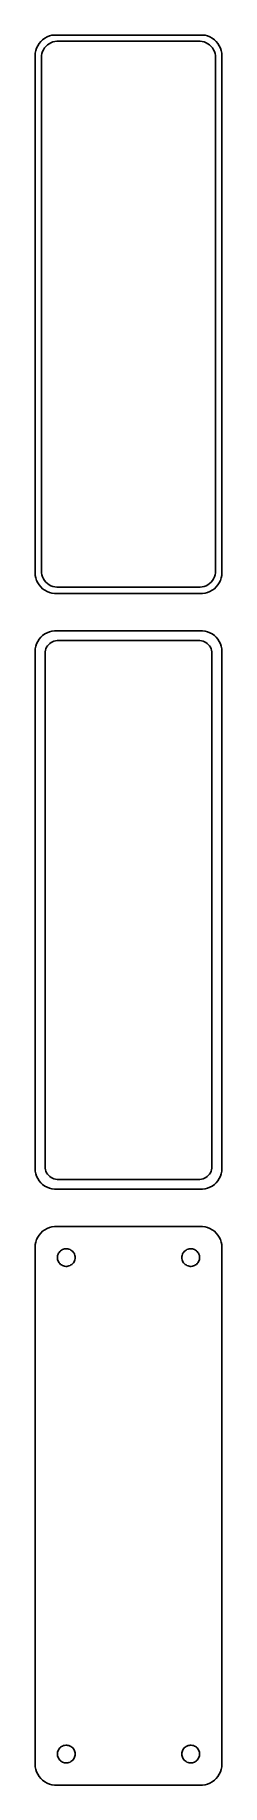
# Model space of a CAD drawing. Header units: metres. Extents: x -22 to 22, y 365 to 787.
import ezdxf

# ---------------------------------------------------------------- set-up
doc = ezdxf.new("R2010")
doc.units = ezdxf.units.M

msp = doc.modelspace()

# ---------------------------------------------------------------- linework, layer by layer
for p, q in [((-19.6289, 787.024), (-20.1791, 786.722)), ((-19.0451, 787.255), (-19.6289, 787.024)), ((-18.4369, 787.411), (-19.0451, 787.255)), ((-17.8139, 787.49), (-18.4369, 787.411)), ((17.8139, 787.49), (-17.8139, 787.49)), ((18.4369, 787.411), (17.8139, 787.49)), ((19.0451, 787.255), (18.4369, 787.411)), ((19.6289, 787.024), (19.0451, 787.255)), ((20.1791, 786.722), (19.6289, 787.024)), ((-22.4606, 783.127), (-22.5, 782.5)), ((-22.3429, 783.743), (-22.4606, 783.127)), ((-22.1489, 784.341), (-22.3429, 783.743)), ((-21.8815, 784.909), (-22.1489, 784.341)), ((-21.5451, 785.439), (-21.8815, 784.909)), ((-21.1448, 785.923), (-21.5451, 785.439)), ((-20.6871, 786.353), (-21.1448, 785.923)), ((-20.9684, 782.501), (-20.8743, 782.995)), ((-20.8743, 782.995), (-20.7191, 783.472)), ((-20.7191, 783.472), (-20.5052, 783.927)), ((-20.1791, 786.722), (-20.6871, 786.353)), ((-20.5052, 783.927), (-20.2361, 784.351)), ((-20.2361, 784.351), (-19.9159, 784.738)), ((-19.9159, 784.738), (-19.5497, 785.082)), ((-19.5497, 785.082), (-19.1433, 785.377)), ((-19.1433, 785.377), (-18.7031, 785.619)), ((-18.7031, 785.619), (-18.2361, 785.804)), ((-18.2361, 785.804), (-17.7495, 785.929)), ((-17.7495, 785.929), (-17.2512, 785.992)), ((-17.2512, 785.992), (17.2512, 785.992)), ((17.2512, 785.992), (17.7495, 785.929)), ((17.7495, 785.929), (18.2361, 785.804)), ((18.2361, 785.804), (18.7031, 785.619)), ((18.7031, 785.619), (19.1433, 785.377)), ((19.1433, 785.377), (19.5497, 785.082)), ((19.5497, 785.082), (19.9159, 784.738)), ((19.9159, 784.738), (20.2361, 784.351)), ((20.6871, 786.353), (20.1791, 786.722)), ((20.2361, 784.351), (20.5052, 783.927)), ((20.5052, 783.927), (20.7191, 783.472)), ((21.1448, 785.923), (20.6871, 786.353)), ((20.7191, 783.472), (20.8743, 782.995)), ((20.8743, 782.995), (20.9684, 782.501)), ((21.5451, 785.439), (21.1448, 785.923)), ((21.8815, 784.909), (21.5451, 785.439)), ((22.1489, 784.341), (21.8815, 784.909)), ((22.3429, 783.743), (22.1489, 784.341)), ((22.4606, 783.127), (22.3429, 783.743)), ((22.5, 782.5), (22.4606, 783.127)), ((-22.5, 782.5), (-22.5, 657.5)), ((-21, 782), (-20.9684, 782.501)), ((-21, 658), (-21, 782)), ((20.9684, 782.501), (21, 782)), ((21, 782), (21, 658)), ((22.5, 657.5), (22.5, 782.5)), ((-22.5, 657.5), (-22.4606, 656.873)), ((-22.4606, 656.873), (-22.3429, 656.257)), ((-22.3429, 656.257), (-22.1489, 655.659)), ((-22.1489, 655.659), (-21.8815, 655.091)), ((-20.9684, 657.499), (-21, 658)), ((-20.8743, 657.005), (-20.9684, 657.499)), ((-20.7191, 656.528), (-20.8743, 657.005)), ((-20.5052, 656.073), (-20.7191, 656.528)), ((-20.2361, 655.649), (-20.5052, 656.073)), ((-19.9159, 655.262), (-20.2361, 655.649)), ((20.2361, 655.649), (19.9159, 655.262)), ((20.5052, 656.073), (20.2361, 655.649)), ((20.7191, 656.528), (20.5052, 656.073)), ((20.8743, 657.005), (20.7191, 656.528)), ((20.9684, 657.499), (20.8743, 657.005)), ((21, 658), (20.9684, 657.499)), ((21.8815, 655.091), (22.1489, 655.659)), ((22.1489, 655.659), (22.3429, 656.257)), ((22.3429, 656.257), (22.4606, 656.873)), ((22.4606, 656.873), (22.5, 657.5)), ((-21.8815, 655.091), (-21.5451, 654.561)), ((-21.5451, 654.561), (-21.1448, 654.077)), ((-21.1448, 654.077), (-20.6871, 653.647)), ((-20.6871, 653.647), (-20.1791, 653.278)), ((-20.1791, 653.278), (-19.6289, 652.976)), ((-19.5497, 654.918), (-19.9159, 655.262)), ((-19.6289, 652.976), (-19.0451, 652.745)), ((-19.1433, 654.623), (-19.5497, 654.918)), ((-18.7031, 654.381), (-19.1433, 654.623)), ((-19.0451, 652.745), (-18.4369, 652.589)), ((-18.2361, 654.196), (-18.7031, 654.381)), ((-18.4369, 652.589), (-17.8139, 652.51)), ((-17.7495, 654.071), (-18.2361, 654.196)), ((-17.8139, 652.51), (17.8139, 652.51)), ((-17.2512, 654.008), (-17.7495, 654.071)), ((17.2512, 654.008), (-17.2512, 654.008)), ((17.7495, 654.071), (17.2512, 654.008)), ((18.2361, 654.196), (17.7495, 654.071)), ((17.8139, 652.51), (18.4369, 652.589)), ((18.7031, 654.381), (18.2361, 654.196)), ((18.4369, 652.589), (19.0451, 652.745)), ((19.1433, 654.623), (18.7031, 654.381)), ((19.0451, 652.745), (19.6289, 652.976)), ((19.5497, 654.918), (19.1433, 654.623)), ((19.9159, 655.262), (19.5497, 654.918)), ((19.6289, 652.976), (20.1791, 653.278)), ((20.1791, 653.278), (20.6871, 653.647)), ((20.6871, 653.647), (21.1448, 654.077)), ((21.1448, 654.077), (21.5451, 654.561)), ((21.5451, 654.561), (21.8815, 655.091)), ((-19.6289, 643.024), (-20.1791, 642.722)), ((-19.0451, 643.255), (-19.6289, 643.024)), ((-18.4369, 643.411), (-19.0451, 643.255)), ((-17.8139, 643.49), (-18.4369, 643.411)), ((17.8139, 643.49), (-17.8139, 643.49)), ((18.4369, 643.411), (17.8139, 643.49)), ((19.0451, 643.255), (18.4369, 643.411)), ((19.6289, 643.024), (19.0451, 643.255)), ((20.1791, 642.722), (19.6289, 643.024)), ((-22.4606, 639.127), (-22.5, 638.5)), ((-22.3429, 639.743), (-22.4606, 639.127)), ((-22.1489, 640.341), (-22.3429, 639.743)), ((-21.8815, 640.909), (-22.1489, 640.341)), ((-21.5451, 641.439), (-21.8815, 640.909)), ((-21.1448, 641.923), (-21.5451, 641.439)), ((-20.6871, 642.353), (-21.1448, 641.923)), ((-20.1791, 642.722), (-20.6871, 642.353)), ((-20.0884, 638.39), (-20.0151, 638.774)), ((-20.0151, 638.774), (-19.8943, 639.146)), ((-19.8943, 639.146), (-19.7279, 639.5)), ((-19.7279, 639.5), (-19.5184, 639.83)), ((-19.5184, 639.83), (-19.2692, 640.131)), ((-19.2692, 640.131), (-18.9842, 640.399)), ((-18.9842, 640.399), (-18.668, 640.628)), ((-18.668, 640.628), (-18.3254, 640.817)), ((-18.3254, 640.817), (-17.9619, 640.961)), ((-17.9619, 640.961), (-17.5833, 641.058)), ((-17.5833, 641.058), (-17.1954, 641.107)), ((-17.1954, 641.107), (17.1954, 641.107)), ((17.1954, 641.107), (17.5833, 641.058)), ((17.5833, 641.058), (17.9619, 640.961)), ((17.9619, 640.961), (18.3254, 640.817)), ((18.3254, 640.817), (18.668, 640.628)), ((18.668, 640.628), (18.9842, 640.399)), ((18.9842, 640.399), (19.2692, 640.131)), ((19.2692, 640.131), (19.5184, 639.83)), ((19.5184, 639.83), (19.7279, 639.5)), ((19.7279, 639.5), (19.8943, 639.146)), ((19.8943, 639.146), (20.0151, 638.774)), ((20.0151, 638.774), (20.0884, 638.39)), ((20.6871, 642.353), (20.1791, 642.722)), ((21.1448, 641.923), (20.6871, 642.353)), ((21.5451, 641.439), (21.1448, 641.923)), ((21.8815, 640.909), (21.5451, 641.439)), ((22.1489, 640.341), (21.8815, 640.909)), ((22.3429, 639.743), (22.1489, 640.341)), ((22.4606, 639.127), (22.3429, 639.743)), ((22.5, 638.5), (22.4606, 639.127)), ((-22.5, 638.5), (-22.5, 513.5)), ((-20.1129, 638), (-20.0884, 638.39)), ((-20.1129, 514), (-20.1129, 638)), ((20.0884, 638.39), (20.1129, 638)), ((20.1129, 638), (20.1129, 514)), ((22.5, 513.5), (22.5, 638.5)), ((-22.5, 513.5), (-22.4606, 512.873)), ((-22.4606, 512.873), (-22.3429, 512.257)), ((-22.3429, 512.257), (-22.1489, 511.659)), ((-20.0884, 513.61), (-20.1129, 514)), ((-20.0151, 513.226), (-20.0884, 513.61)), ((-19.8943, 512.854), (-20.0151, 513.226)), ((-19.7279, 512.5), (-19.8943, 512.854)), ((-19.5184, 512.17), (-19.7279, 512.5)), ((-19.2692, 511.869), (-19.5184, 512.17)), ((-18.9842, 511.601), (-19.2692, 511.869)), ((19.2692, 511.869), (18.9842, 511.601)), ((19.5184, 512.17), (19.2692, 511.869)), ((19.7279, 512.5), (19.5184, 512.17)), ((19.8943, 512.854), (19.7279, 512.5)), ((20.0151, 513.226), (19.8943, 512.854)), ((20.0884, 513.61), (20.0151, 513.226)), ((20.1129, 514), (20.0884, 513.61)), ((22.1489, 511.659), (22.3429, 512.257)), ((22.3429, 512.257), (22.4606, 512.873)), ((22.4606, 512.873), (22.5, 513.5)), ((-22.1489, 511.659), (-21.8815, 511.091)), ((-21.8815, 511.091), (-21.5451, 510.561)), ((-21.5451, 510.561), (-21.1448, 510.077)), ((-21.1448, 510.077), (-20.6871, 509.647)), ((-20.6871, 509.647), (-20.1791, 509.278)), ((-20.1791, 509.278), (-19.6289, 508.976)), ((-19.6289, 508.976), (-19.0451, 508.745)), ((-19.0451, 508.745), (-18.4369, 508.589)), ((-18.668, 511.372), (-18.9842, 511.601)), ((-18.3254, 511.183), (-18.668, 511.372)), ((-18.4369, 508.589), (-17.8139, 508.51)), ((-17.9619, 511.039), (-18.3254, 511.183)), ((-17.5833, 510.942), (-17.9619, 511.039)), ((-17.8139, 508.51), (17.8139, 508.51)), ((-17.1954, 510.893), (-17.5833, 510.942)), ((17.1954, 510.893), (-17.1954, 510.893)), ((17.5833, 510.942), (17.1954, 510.893)), ((17.9619, 511.039), (17.5833, 510.942)), ((17.8139, 508.51), (18.4369, 508.589)), ((18.3254, 511.183), (17.9619, 511.039)), ((18.668, 511.372), (18.3254, 511.183)), ((18.4369, 508.589), (19.0451, 508.745)), ((18.9842, 511.601), (18.668, 511.372)), ((19.0451, 508.745), (19.6289, 508.976)), ((19.6289, 508.976), (20.1791, 509.278)), ((20.1791, 509.278), (20.6871, 509.647)), ((20.6871, 509.647), (21.1448, 510.077)), ((21.1448, 510.077), (21.5451, 510.561)), ((21.5451, 510.561), (21.8815, 511.091)), ((21.8815, 511.091), (22.1489, 511.659)), ((-19.0451, 499.255), (-19.6289, 499.024)), ((-18.4369, 499.411), (-19.0451, 499.255)), ((-17.8139, 499.49), (-18.4369, 499.411)), ((17.8139, 499.49), (-17.8139, 499.49)), ((18.4369, 499.411), (17.8139, 499.49)), ((19.0451, 499.255), (18.4369, 499.411)), ((19.6289, 499.024), (19.0451, 499.255)), ((-22.4606, 495.127), (-22.5, 494.5)), ((-22.3429, 495.743), (-22.4606, 495.127)), ((-22.1489, 496.341), (-22.3429, 495.743)), ((-21.8815, 496.909), (-22.1489, 496.341)), ((-21.5451, 497.439), (-21.8815, 496.909)), ((-21.1448, 497.923), (-21.5451, 497.439)), ((-20.6871, 498.353), (-21.1448, 497.923)), ((-20.1791, 498.722), (-20.6871, 498.353)), ((-19.6289, 499.024), (-20.1791, 498.722)), ((20.1791, 498.722), (19.6289, 499.024)), ((20.6871, 498.353), (20.1791, 498.722)), ((21.1448, 497.923), (20.6871, 498.353)), ((21.5451, 497.439), (21.1448, 497.923)), ((21.8815, 496.909), (21.5451, 497.439)), ((22.1489, 496.341), (21.8815, 496.909)), ((22.3429, 495.743), (22.1489, 496.341)), ((22.4606, 495.127), (22.3429, 495.743)), ((22.5, 494.5), (22.4606, 495.127)), ((-22.5, 494.5), (-22.5, 369.5)), ((-17.1353, 492), (-17.1185, 492.268)), ((-17.1185, 491.732), (-17.1353, 492)), ((-17.1185, 492.268), (-17.0682, 492.531)), ((-17.0682, 491.469), (-17.1185, 491.732)), ((-17.0682, 492.531), (-16.9853, 492.786)), ((-16.9853, 491.214), (-17.0682, 491.469)), ((-16.9853, 492.786), (-16.8712, 493.029)), ((-16.8712, 490.971), (-16.9853, 491.214)), ((-16.8712, 493.029), (-16.7275, 493.255)), ((-16.7275, 490.745), (-16.8712, 490.971)), ((-16.7275, 493.255), (-16.5565, 493.462)), ((-16.5565, 490.538), (-16.7275, 490.745)), ((-16.5565, 493.462), (-16.3611, 493.645)), ((-16.3611, 493.645), (-16.1441, 493.803)), ((-16.1441, 493.803), (-15.9091, 493.932)), ((-15.9091, 493.932), (-15.6598, 494.031)), ((-15.6598, 494.031), (-15.4001, 494.097)), ((-15.4001, 494.097), (-15.1341, 494.131)), ((-15.1341, 494.131), (-14.8659, 494.131)), ((-14.8659, 494.131), (-14.5999, 494.097)), ((-14.5999, 494.097), (-14.3401, 494.031)), ((-14.3401, 494.031), (-14.0908, 493.932)), ((-14.0908, 493.932), (-13.8559, 493.803)), ((-13.8559, 493.803), (-13.6389, 493.645)), ((-13.6389, 493.645), (-13.4434, 493.462)), ((-13.4434, 493.462), (-13.2725, 493.255)), ((-13.2725, 490.745), (-13.4434, 490.538)), ((-13.2725, 493.255), (-13.1288, 493.029)), ((-13.1288, 490.971), (-13.2725, 490.745)), ((-13.1288, 493.029), (-13.0146, 492.786)), ((-13.0146, 491.214), (-13.1288, 490.971)), ((-13.0146, 492.786), (-12.9318, 492.531)), ((-12.9318, 491.469), (-13.0146, 491.214)), ((-12.9318, 492.531), (-12.8815, 492.268)), ((-12.8815, 491.732), (-12.9318, 491.469)), ((-12.8815, 492.268), (-12.8647, 492)), ((-12.8647, 492), (-12.8815, 491.732)), ((12.8647, 492), (12.8815, 492.268)), ((12.8815, 491.732), (12.8647, 492)), ((12.8815, 492.268), (12.9318, 492.531)), ((12.9318, 491.469), (12.8815, 491.732)), ((12.9318, 492.531), (13.0146, 492.786)), ((13.0146, 491.214), (12.9318, 491.469)), ((13.0146, 492.786), (13.1288, 493.029)), ((13.1288, 490.971), (13.0146, 491.214)), ((13.1288, 493.029), (13.2725, 493.255)), ((13.2725, 490.745), (13.1288, 490.971)), ((13.2725, 493.255), (13.4434, 493.462)), ((13.4434, 490.538), (13.2725, 490.745)), ((13.4434, 493.462), (13.6389, 493.645)), ((13.6389, 493.645), (13.8559, 493.803)), ((13.8559, 493.803), (14.0908, 493.932)), ((14.0908, 493.932), (14.3401, 494.031)), ((14.3401, 494.031), (14.5999, 494.097)), ((14.5999, 494.097), (14.8659, 494.131)), ((14.8659, 494.131), (15.1341, 494.131)), ((15.1341, 494.131), (15.4001, 494.097)), ((15.4001, 494.097), (15.6598, 494.031)), ((15.6598, 494.031), (15.9091, 493.932)), ((15.9091, 493.932), (16.1441, 493.803)), ((16.1441, 493.803), (16.3611, 493.645)), ((16.3611, 493.645), (16.5565, 493.462)), ((16.5565, 493.462), (16.7275, 493.255)), ((16.7275, 490.745), (16.5565, 490.538)), ((16.7275, 493.255), (16.8712, 493.029)), ((16.8712, 490.971), (16.7275, 490.745)), ((16.8712, 493.029), (16.9853, 492.786)), ((16.9853, 491.214), (16.8712, 490.971)), ((16.9853, 492.786), (17.0682, 492.531)), ((17.0682, 491.469), (16.9853, 491.214)), ((17.0682, 492.531), (17.1185, 492.268)), ((17.1185, 491.732), (17.0682, 491.469)), ((17.1185, 492.268), (17.1353, 492)), ((17.1353, 492), (17.1185, 491.732)), ((22.5, 369.5), (22.5, 494.5)), ((-16.3611, 490.355), (-16.5565, 490.538)), ((-16.1441, 490.197), (-16.3611, 490.355)), ((-15.9091, 490.068), (-16.1441, 490.197)), ((-15.6598, 489.969), (-15.9091, 490.068)), ((-15.4001, 489.903), (-15.6598, 489.969)), ((-15.1341, 489.869), (-15.4001, 489.903)), ((-14.8659, 489.869), (-15.1341, 489.869)), ((-14.5999, 489.903), (-14.8659, 489.869)), ((-14.3401, 489.969), (-14.5999, 489.903)), ((-14.0908, 490.068), (-14.3401, 489.969)), ((-13.8559, 490.197), (-14.0908, 490.068)), ((-13.6389, 490.355), (-13.8559, 490.197)), ((-13.4434, 490.538), (-13.6389, 490.355)), ((13.6389, 490.355), (13.4434, 490.538)), ((13.8559, 490.197), (13.6389, 490.355)), ((14.0908, 490.068), (13.8559, 490.197)), ((14.3401, 489.969), (14.0908, 490.068)), ((14.5999, 489.903), (14.3401, 489.969)), ((14.8659, 489.869), (14.5999, 489.903)), ((15.1341, 489.869), (14.8659, 489.869)), ((15.4001, 489.903), (15.1341, 489.869)), ((15.6598, 489.969), (15.4001, 489.903)), ((15.9091, 490.068), (15.6598, 489.969)), ((16.1441, 490.197), (15.9091, 490.068)), ((16.3611, 490.355), (16.1441, 490.197)), ((16.5565, 490.538), (16.3611, 490.355)), ((-17.1353, 372), (-17.1185, 372.268)), ((-17.1185, 372.268), (-17.0682, 372.531)), ((-17.0682, 372.531), (-16.9853, 372.786)), ((-16.9853, 372.786), (-16.8712, 373.029)), ((-16.8712, 373.029), (-16.7275, 373.255)), ((-16.7275, 373.255), (-16.5565, 373.462)), ((-16.5565, 373.462), (-16.3611, 373.645)), ((-16.3611, 373.645), (-16.1441, 373.803)), ((-16.1441, 373.803), (-15.9091, 373.932)), ((-15.9091, 373.932), (-15.6598, 374.031)), ((-15.6598, 374.031), (-15.4001, 374.097)), ((-15.4001, 374.097), (-15.1341, 374.131)), ((-15.1341, 374.131), (-14.8659, 374.131)), ((-14.8659, 374.131), (-14.5999, 374.097)), ((-14.5999, 374.097), (-14.3401, 374.031)), ((-14.3401, 374.031), (-14.0908, 373.932)), ((-14.0908, 373.932), (-13.8559, 373.803)), ((-13.8559, 373.803), (-13.6389, 373.645)), ((-13.6389, 373.645), (-13.4434, 373.462)), ((-13.4434, 373.462), (-13.2725, 373.255)), ((-13.2725, 373.255), (-13.1288, 373.029)), ((-13.1288, 373.029), (-13.0146, 372.786)), ((-13.0146, 372.786), (-12.9318, 372.531)), ((-12.9318, 372.531), (-12.8815, 372.268)), ((-12.8815, 372.268), (-12.8647, 372)), ((12.8647, 372), (12.8815, 372.268)), ((12.8815, 372.268), (12.9318, 372.531)), ((12.9318, 372.531), (13.0146, 372.786)), ((13.0146, 372.786), (13.1288, 373.029)), ((13.1288, 373.029), (13.2725, 373.255)), ((13.2725, 373.255), (13.4434, 373.462)), ((13.4434, 373.462), (13.6389, 373.645)), ((13.6389, 373.645), (13.8559, 373.803)), ((13.8559, 373.803), (14.0908, 373.932)), ((14.0908, 373.932), (14.3401, 374.031)), ((14.3401, 374.031), (14.5999, 374.097)), ((14.5999, 374.097), (14.8659, 374.131)), ((14.8659, 374.131), (15.1341, 374.131)), ((15.1341, 374.131), (15.4001, 374.097)), ((15.4001, 374.097), (15.6598, 374.031)), ((15.6598, 374.031), (15.9091, 373.932)), ((15.9091, 373.932), (16.1441, 373.803)), ((16.1441, 373.803), (16.3611, 373.645)), ((16.3611, 373.645), (16.5565, 373.462)), ((16.5565, 373.462), (16.7275, 373.255)), ((16.7275, 373.255), (16.8712, 373.029)), ((16.8712, 373.029), (16.9853, 372.786)), ((16.9853, 372.786), (17.0682, 372.531)), ((17.0682, 372.531), (17.1185, 372.268)), ((17.1185, 372.268), (17.1353, 372)), ((-22.5, 369.5), (-22.4606, 368.873)), ((-22.4606, 368.873), (-22.3429, 368.257)), ((-22.3429, 368.257), (-22.1489, 367.659)), ((-17.1185, 371.732), (-17.1353, 372)), ((-17.0682, 371.469), (-17.1185, 371.732)), ((-16.9853, 371.214), (-17.0682, 371.469)), ((-16.8712, 370.971), (-16.9853, 371.214)), ((-16.7275, 370.745), (-16.8712, 370.971)), ((-16.5565, 370.538), (-16.7275, 370.745)), ((-16.3611, 370.355), (-16.5565, 370.538)), ((-16.1441, 370.197), (-16.3611, 370.355)), ((-15.9091, 370.068), (-16.1441, 370.197)), ((-15.6598, 369.969), (-15.9091, 370.068)), ((-15.4001, 369.903), (-15.6598, 369.969)), ((-15.1341, 369.869), (-15.4001, 369.903)), ((-14.8659, 369.869), (-15.1341, 369.869)), ((-14.5999, 369.903), (-14.8659, 369.869)), ((-14.3401, 369.969), (-14.5999, 369.903)), ((-14.0908, 370.068), (-14.3401, 369.969)), ((-13.8559, 370.197), (-14.0908, 370.068)), ((-13.6389, 370.355), (-13.8559, 370.197)), ((-13.4434, 370.538), (-13.6389, 370.355)), ((-13.2725, 370.745), (-13.4434, 370.538)), ((-13.1288, 370.971), (-13.2725, 370.745)), ((-13.0146, 371.214), (-13.1288, 370.971)), ((-12.9318, 371.469), (-13.0146, 371.214)), ((-12.8815, 371.732), (-12.9318, 371.469)), ((-12.8647, 372), (-12.8815, 371.732)), ((12.8815, 371.732), (12.8647, 372)), ((12.9318, 371.469), (12.8815, 371.732)), ((13.0146, 371.214), (12.9318, 371.469)), ((13.1288, 370.971), (13.0146, 371.214)), ((13.2725, 370.745), (13.1288, 370.971)), ((13.4434, 370.538), (13.2725, 370.745)), ((13.6389, 370.355), (13.4434, 370.538)), ((13.8559, 370.197), (13.6389, 370.355)), ((14.0908, 370.068), (13.8559, 370.197)), ((14.3401, 369.969), (14.0908, 370.068)), ((14.5999, 369.903), (14.3401, 369.969)), ((14.8659, 369.869), (14.5999, 369.903)), ((15.1341, 369.869), (14.8659, 369.869)), ((15.4001, 369.903), (15.1341, 369.869)), ((15.6598, 369.969), (15.4001, 369.903)), ((15.9091, 370.068), (15.6598, 369.969)), ((16.1441, 370.197), (15.9091, 370.068)), ((16.3611, 370.355), (16.1441, 370.197)), ((16.5565, 370.538), (16.3611, 370.355)), ((16.7275, 370.745), (16.5565, 370.538)), ((16.8712, 370.971), (16.7275, 370.745)), ((16.9853, 371.214), (16.8712, 370.971)), ((17.0682, 371.469), (16.9853, 371.214)), ((17.1185, 371.732), (17.0682, 371.469)), ((17.1353, 372), (17.1185, 371.732)), ((22.1489, 367.659), (22.3429, 368.257)), ((22.3429, 368.257), (22.4606, 368.873)), ((22.4606, 368.873), (22.5, 369.5)), ((-22.1489, 367.659), (-21.8815, 367.091)), ((-21.8815, 367.091), (-21.5451, 366.561)), ((-21.5451, 366.561), (-21.1448, 366.077)), ((-21.1448, 366.077), (-20.6871, 365.647)), ((-20.6871, 365.647), (-20.1791, 365.278)), ((-20.1791, 365.278), (-19.6289, 364.976)), ((-19.6289, 364.976), (-19.0451, 364.745)), ((-19.0451, 364.745), (-18.4369, 364.589)), ((-18.4369, 364.589), (-17.8139, 364.51)), ((-17.8139, 364.51), (17.8139, 364.51)), ((17.8139, 364.51), (18.4369, 364.589)), ((18.4369, 364.589), (19.0451, 364.745)), ((19.0451, 364.745), (19.6289, 364.976)), ((19.6289, 364.976), (20.1791, 365.278)), ((20.1791, 365.278), (20.6871, 365.647)), ((20.6871, 365.647), (21.1448, 366.077)), ((21.1448, 366.077), (21.5451, 366.561)), ((21.5451, 366.561), (21.8815, 367.091)), ((21.8815, 367.091), (22.1489, 367.659))]:
    msp.add_line(p, q)

doc.saveas('drawing.dxf')
